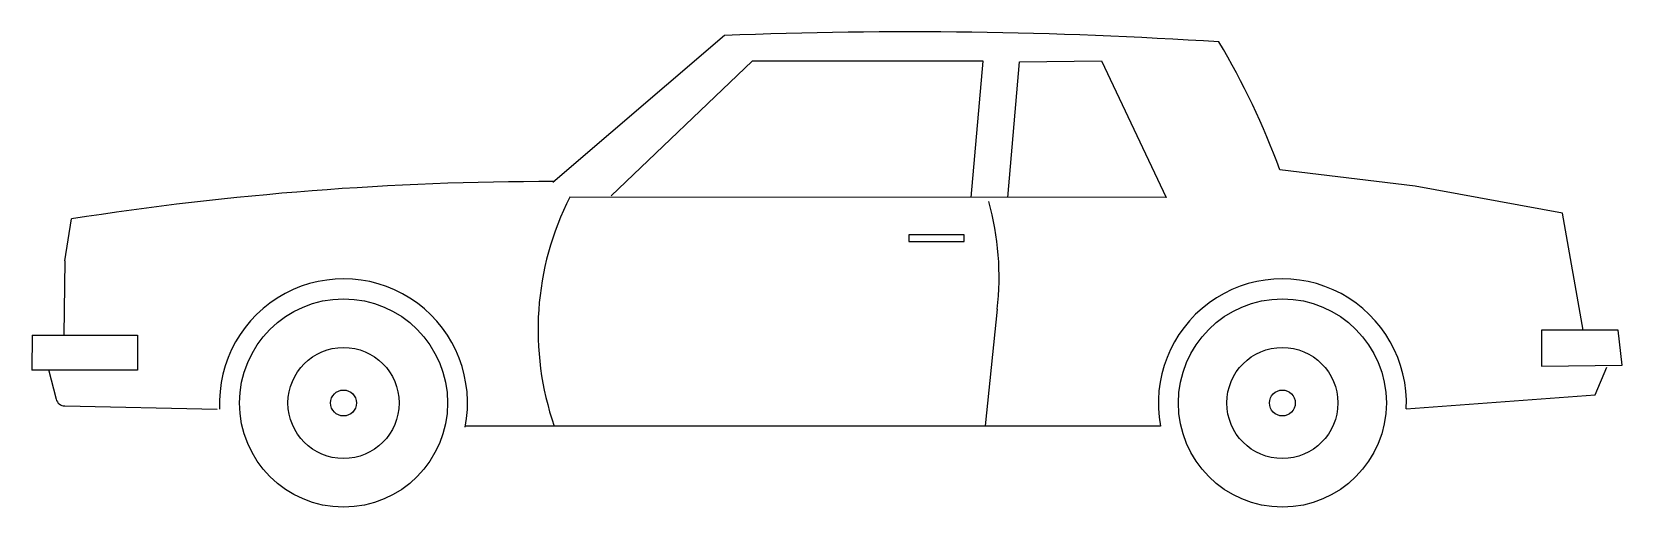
# Model space of a CAD drawing. Extents: x -0.79 to 3.25, y 0 to 1.21.
import ezdxf

# ---------------------------------------------------------------- set-up
doc = ezdxf.new("R2010")
doc.units = 0
doc.header["$LTSCALE"] = 1.2
doc.header["$MEASUREMENT"] = 0
doc.layers.add('CARRO', color=3, linetype='CONTINUOUS')

msp = doc.modelspace()

# ---------------------------------------------------------------- linework, layer by layer
at = {"layer": 'CARRO'}
for p, q in [((0.9702, 1.2024), (0.5343, 0.8293)), ((1.0409, 1.1374), (0.6824, 0.7949)), ((1.628, 1.1375), (1.0409, 1.1374)), ((1.5977, 0.7912), (1.628, 1.1375)), ((1.6906, 0.7911), (1.7208, 1.1355)), ((1.7208, 1.1355), (1.9287, 1.1381)), ((1.9287, 1.1381), (2.0931, 0.7907)), ((2.7267, 0.8199), (2.3821, 0.8608)), ((3.1014, 0.7511), (2.7267, 0.8199)), ((2.0931, 0.7907), (0.5769, 0.792)), ((-0.7068, 0.6296), (-0.6898, 0.7365)), ((3.1535, 0.4535), (3.1014, 0.7511)), ((1.4391, 0.6962), (1.4391, 0.6787)), ((1.5794, 0.6962), (1.4391, 0.6962)), ((1.5794, 0.6787), (1.5794, 0.6962)), ((1.4391, 0.6787), (1.5794, 0.6787)), ((-0.7068, 0.6296), (-0.7096, 0.4414)), ((1.6635, 0.5068), (1.6335, 0.2105)), ((3.0476, 0.4535), (3.0476, 0.3628)), ((3.2428, 0.4535), (3.0476, 0.4535)), ((3.2528, 0.3648), (3.2428, 0.4535)), ((-0.79, 0.4414), (-0.7908, 0.3523)), ((-0.79, 0.4414), (-0.5222, 0.4414)), ((-0.5222, 0.4414), (-0.5222, 0.3523)), ((3.0476, 0.3628), (3.2528, 0.3648)), ((-0.5222, 0.3523), (-0.7908, 0.3523)), ((-0.7488, 0.3539), (-0.7289, 0.2785)), ((3.1845, 0.2896), (3.2134, 0.3598)), ((2.7037, 0.2541), (3.1845, 0.2896)), ((-0.7073, 0.2615), (-0.3198, 0.2529)), ((0.3109, 0.2105), (2.0789, 0.2105))]:
    msp.add_line(p, q, dxfattribs=at)
for centre, radius in [((0.0017, 0.2689), 0.2645), ((2.3888, 0.2689), 0.2645), ((0.0017, 0.2689), 0.1412), ((2.3888, 0.2689), 0.1412), ((0.0017, 0.2689), 0.0329), ((2.3888, 0.2689), 0.0329)]:
    msp.add_circle(centre, radius, dxfattribs=at)
for centre, radius, start, end in [((1.4404, -10.8239), 12.0355, 86.24967, 92.23894), ((0.6045, 0.2147), 1.8915, 19.9761, 30.8934), ((0.5319, -7.0844), 7.9157, 89.96542, 98.87787), ((1.2434, 0.4543), 0.7471, 153.1294, 199.0492), ((0.9637, 0.5906), 0.7048, 353.1756, 15.6219), ((0.0017, 0.2689), 0.3153, 348.7663, 182.8486), ((2.3888, 0.2689), 0.3153, 357.3058, 190.6785), ((-0.7068, 0.2844), 0.0229, 194.794, 268.7224)]:
    msp.add_arc(centre, radius, start, end, dxfattribs=at)

doc.saveas('drawing.dxf')
